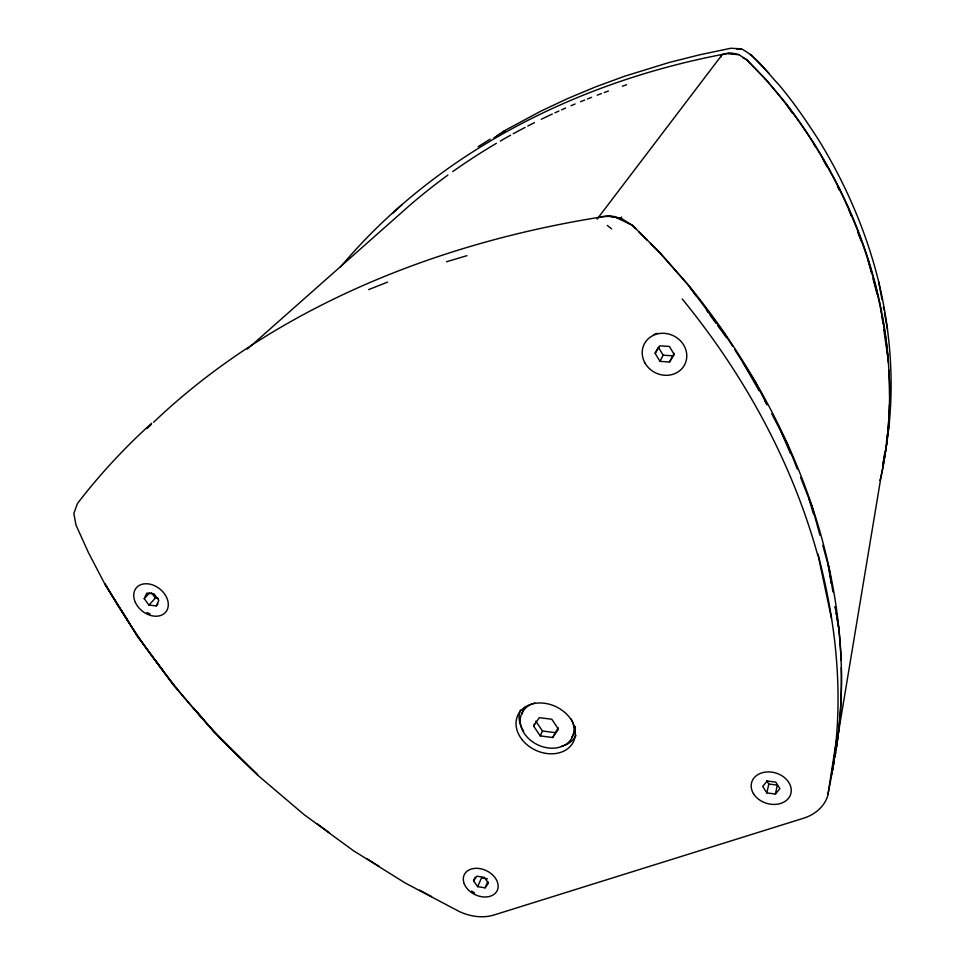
<?xml version="1.0" encoding="UTF-8"?>
<svg xmlns="http://www.w3.org/2000/svg" width="965" height="965" viewBox="0 0 965 965"><rect width="100%" height="100%" fill="white"/><g stroke="black" fill="none" stroke-linecap="round" stroke-linejoin="round"><path stroke-width="1.45" d="M836.317 738.732C841.77 676.694 833.929 614.042 817.898 554.043L831.468 618.263M889.392 421.765C893.759 374.915 889.597 327.473 878.669 281.756L881.986 299.536M884.808 452.38L882.734 465.649L886.678 444.793L889.404 422.899L887.33 436.168M886.413 442.067L886.871 439.111M833.314 765.583A640.181 488.736 37.6 0 1 831.565 774.075L881.142 476.107A472.15 405.891 40.2 0 0 889.465 404.588M775.414 794.05L779.901 788.67L775.788 782.133L767.175 780.999L762.724 786.403L766.837 792.904L775.414 794.05L777.308 785.136L768.816 784.002L766.765 780.769M766.837 792.904L768.816 784.002M828.296 793.725C825.558 805.811 815.196 814.593 803.724 818.175L493.236 915.23C481.933 918.427 469.822 916.388 459.304 911.539L405.143 882.963L353.323 850.611L304.072 814.617L257.619 775.124L214.218 732.206L174.134 686.006L137.609 636.671L105.004 584.32L88.454 552.631L75.994 525.069L73.835 513.476L77.441 503.525C99.636 474.551 124.582 447.724 151.662 423.249M534.694 723.581L533.585 726.018L540.255 735.909L552.656 737.513L558.096 727.827M475.214 877.137L473.538 880.876L477.663 886.666L485.093 887.824L487.832 881.54M477.663 886.666L481.535 877.897L487.446 878.801M540.255 735.909L542.451 730.988L535.816 721.132M144.219 598.674L146.777 593.101L154.098 593.921L158.815 600.339L156.221 605.899L148.936 605.055L144.219 598.674L149.792 592.727M672.593 355.808L663.148 355.18L658.371 347.171L655.139 353.299L659.964 361.368L669.493 362.008L674.161 353.347M659.964 361.368L663.148 355.18M655.139 353.299L659.843 345.82L669.408 346.447L674.233 354.565L669.493 362.008M533.585 726.018L539.314 717.658L551.787 719.239L558.458 729.202L552.656 737.513M473.538 880.876L476.855 876.208L484.309 877.354L488.435 883.168L485.093 887.824M619.892 219.465L621.641 217.016M597.094 219.152L721.35 55.765M156.221 605.899L158.055 603.897M148.936 605.055L155.401 598.071L158.296 598.409M392.478 213.446L402.128 204.568M247.342 349.101L409.848 205.231A689.36 561.799 11.4 0 1 447.881 175.099M478.121 146.704L490.148 139.153M500.931 133.049L493.983 137.983L504.997 131.035L501.945 132.458M502.451 131.795L540.991 111.072L567.951 98.418L595.851 86.79L624.608 76.223L669.203 62.484L699.758 54.776L730.891 48.25L741.458 48.865L736.657 49.034M368.678 289.609L387.544 282.118M653.619 334.674L657.575 333.239M446.53 261.744L466.939 255.677M720.638 57.442A4.608 4.523 76.8 0 1 724.208 53.895L729.6 53.159L738.804 54.607L746.681 59.685L765.51 79.082L785.872 103.255A472.15 405.891 40.2 0 1 881.696 312.214M727.248 53.413L738.768 54.619M836.1 749.745A640.181 488.736 37.6 0 0 689.227 286.014L659.783 252.528L632.594 225.496L621.303 218.319L608.42 215.979L601.099 216.763A6.514 6.055 40.7 0 0 598.831 217.535M728.201 53.533L733.497 53.352L736.174 54.631M542.451 730.988L554.791 732.568M608.42 215.979L621.303 218.319M146.885 612.534L150.118 613.969M742.857 57.84L746.862 59.77M632.859 225.605L613.873 216.389L604.645 216.462A975.422 694.764 14.7 0 0 153.604 422.26M419.606 890.14L431.548 896.569M741.518 48.877C757.163 57.164 767.247 72.616 779.262 85.161C793.966 102.724 806.885 121.686 819.249 140.938C845.919 184.484 866.377 231.902 878.596 281.515M471.632 891.057L474.551 892.915M367.46 858.983L379.173 866.425M317.22 823.772L329.572 832.94M607.274 225.388L611.581 228.886M632.521 225.496L635.682 228.657M638.842 231.829L647.262 240.261M650.422 243.421L658.842 251.853M750.589 54.305L768.96 73.352M746.633 59.685L765.583 79.359M659.011 251.889L687.55 284.229L723.798 332.418L732.483 346.073M203.579 719.468L193.362 707.9L214.254 731.916L257.655 774.847C197.56 719.263 146.065 654.765 105.004 583.982L137.621 636.345L174.146 685.705M764.968 78.623C833.941 156.68 878.898 256.34 888.21 360.331A472.126 405.855 40.2 0 1 881.142 476.107A33.558 29.408 10.6 0 1 879.827 480.437M682.243 299.017C743.653 374.034 791.614 461.005 817.572 554.646M154.991 659.903L164.207 672.147M151.505 592.787L155.401 598.071M690.059 287.558L696.139 295.917M706.549 310.26L708.286 312.648M710.023 315.036L716.102 323.396M717.839 325.784L726.524 337.738M786.427 104.377L792.337 112.989M813.471 143.713L815.16 146.173M734.848 349.8L755.378 382.08L767.139 404.83L764.931 400.97M120.794 609.482L128.924 622.28M742.833 362.345L759.033 390.668M822.795 158.972L826.981 166.812M837.439 186.414L839.526 190.322M771.747 413.744L787.452 444.093L797.283 469.05M781.047 431.729L790.48 453.598M849.103 210.31L851.299 215.883M857.909 232.625L861.214 240.997M800.564 477.373L812.035 506.48L819.985 535.237M808.815 498.314L813.543 514.176M822.759 545.297L829.116 568.301L832.904 591.883M868.126 260.26L871.516 273.011M873.023 278.668L877.161 294.253M883.361 306.942L883.916 309.898M884.471 312.865L887.498 329.161M828.018 564.308L831.203 583.33M835.135 606.756L835.63 609.687M836.112 612.606L838.814 628.71A640.133 488.676 37.6 0 1 841.058 660.193M835.268 606.611L838.814 628.71M881.142 310.513L883.011 323.697M883.844 329.56L888.21 360.331M147.235 428.436A975.422 694.764 14.7 0 1 151.517 424.274M576.033 735.402A30.615 23.968 25.4 0 1 561.365 746.319M523.706 731.205A30.615 23.968 25.4 0 1 520.376 710.011M835.63 752.652A640.181 488.736 37.6 0 1 834.906 756.982M833.856 762.724A640.181 488.736 37.6 0 0 834.387 759.865A640.133 488.676 37.6 0 1 831.565 774.063M571.208 718.973A27.913 21.821 25.4 0 1 559.205 747.332A27.913 21.821 25.4 0 1 523.139 731.506A27.913 21.821 25.4 0 1 534.839 703.002M575.393 726.597A27.828 21.785 25.4 0 1 571.895 736.802M522.041 714.233A27.828 21.785 25.4 0 1 525.008 707.273M841.287 667.587A640.133 488.676 37.6 0 1 834.882 757.055M452.742 171.601A689.36 561.799 11.4 0 1 496.384 143.339M500.304 141.059A689.36 561.799 11.4 0 1 510.606 135.209M513.211 133.773A689.36 561.799 11.4 0 1 525.093 127.428M527.771 126.041A689.36 561.799 11.4 0 1 534.489 122.627M541.293 119.274A689.36 561.799 11.4 0 1 552.306 114.039M554.947 112.821A689.36 561.799 11.4 0 1 558.928 111.011M561.594 109.817A689.36 561.799 11.4 0 1 565.623 108.044M571.015 105.716A689.36 561.799 11.4 0 1 575.092 103.991M580.568 101.723A689.36 561.799 11.4 0 1 584.694 100.058M587.456 98.949A689.36 561.799 11.4 0 1 591.617 97.32M597.19 95.185A689.36 561.799 11.4 0 1 601.4 93.605M604.211 92.568A689.36 561.799 11.4 0 1 608.445 91.024M622.377 86.187A689.36 561.799 11.4 0 1 626.599 84.787M340.283 267.245A715.535 579.796 11.1 0 1 726.886 53.582M882.263 315.169A472.15 405.891 40.2 0 1 888.451 362.828M888.934 370.295A472.15 405.891 40.2 0 1 889.609 395.614M836.534 739.142L833.217 766.934L828.006 794.219L836.534 739.142M135.329 602.329A19.059 14.125 38.8 0 0 165.16 612.727A19.059 14.125 38.8 0 0 152.579 584.899A19.059 14.125 38.8 0 0 135.329 602.329M464.225 883.771A18.263 13.257 25.8 0 0 493.815 894.495A18.263 13.257 25.8 0 0 484.116 869.718A18.263 13.257 25.8 0 0 464.225 883.771M521.969 739.516A30.808 24.041 25.4 0 0 572.993 742.628A30.808 24.041 25.4 0 0 542.101 703.039A30.808 24.041 25.4 0 0 521.969 739.516M753.46 793.64A20.398 15.85 16.8 0 0 788.164 798.694A20.398 15.85 16.8 0 0 772.012 772.157A20.398 15.85 16.8 0 0 753.46 793.64M645.078 363.178A22.69 20.591 26.3 0 0 683.69 366.35A22.69 20.591 26.3 0 0 664.728 333.359A22.69 20.591 26.3 0 0 645.078 363.178"/></g></svg>
